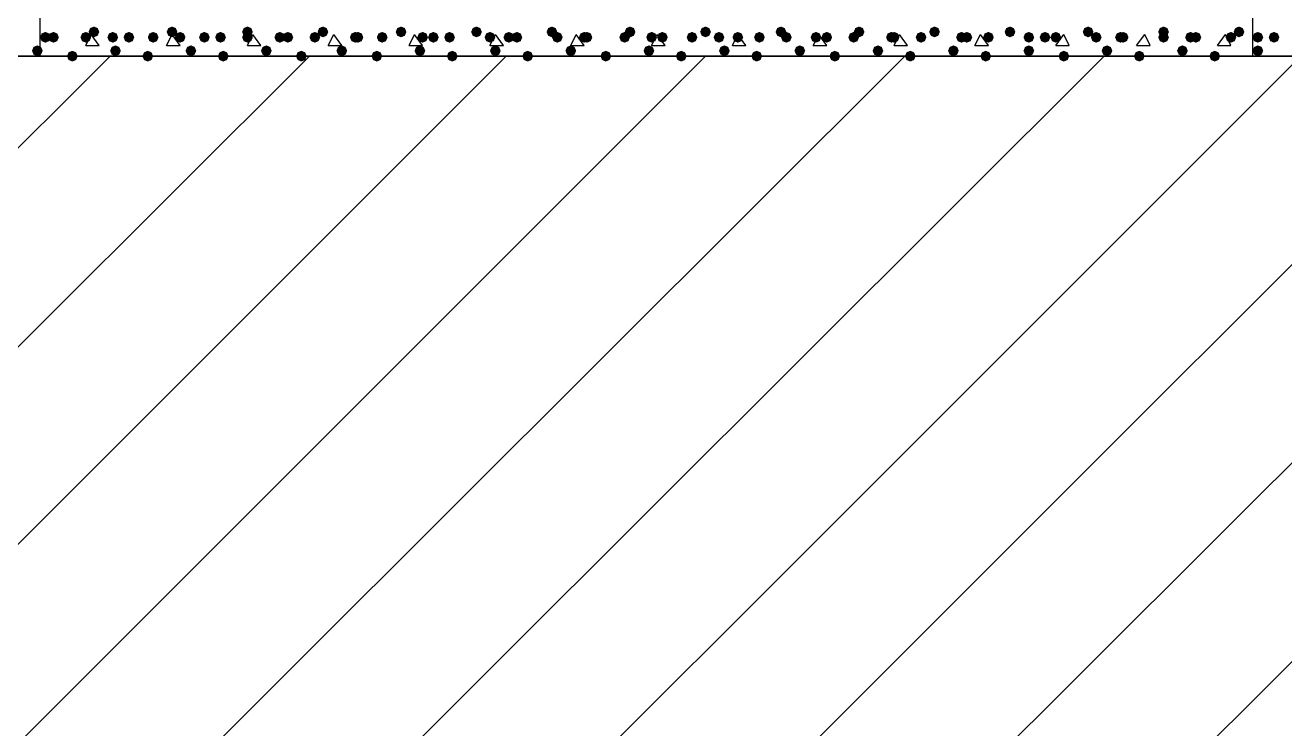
# Model space of a CAD drawing. Header units: millimetres. Extents: x 0 to 420, y 0 to 297.
# Drawn here: x 110.98 to 130.77, y 188.56 to 199.62 of the extents above; entities that cross this region are included whole.
import ezdxf

# ---------------------------------------------------------------- set-up
doc = ezdxf.new("R2010")
doc.units = ezdxf.units.MM
doc.layers.get('0').update_dxf_attribs({"linetype": 'CONTINUOUS'})

msp = doc.modelspace()

# ---------------------------------------------------------------- hatches: boundary and pattern name
at = {"true_color": 0x000008}
for points in [[(111.379, 199.432333), (111.354129, 199.372537), (111.294333, 199.347667), (111.234538, 199.372537), (111.209667, 199.432333), (111.234537, 199.492129), (111.294333, 199.517), (111.354129, 199.492129)], [(111.506, 199.432333), (111.481129, 199.372537), (111.421333, 199.347667), (111.361537, 199.372537), (111.336667, 199.432333), (111.361537, 199.492129), (111.421333, 199.517), (111.481129, 199.492129)], [(112.014, 199.432333), (111.989129, 199.372537), (111.929333, 199.347667), (111.869538, 199.372537), (111.844667, 199.432333), (111.869537, 199.492129), (111.929333, 199.517), (111.989129, 199.492129)], [(112.141, 199.517), (112.116129, 199.457204), (112.056333, 199.432333), (111.996537, 199.457204), (111.971667, 199.517), (111.996537, 199.576796), (112.056333, 199.601667), (112.116129, 199.576796)], [(112.437333, 199.432333), (112.412463, 199.372537), (112.352667, 199.347667), (112.292871, 199.372537), (112.268, 199.432333), (112.292871, 199.492129), (112.352667, 199.517), (112.412462, 199.492129)], [(112.691333, 199.432333), (112.666462, 199.372537), (112.606667, 199.347667), (112.546871, 199.372537), (112.522, 199.432333), (112.546871, 199.492129), (112.606667, 199.517), (112.666462, 199.492129)], [(113.072333, 199.432333), (113.047463, 199.372537), (112.987667, 199.347667), (112.927871, 199.372537), (112.903, 199.432333), (112.927871, 199.492129), (112.987667, 199.517), (113.047462, 199.492129)], [(113.368667, 199.517), (113.343796, 199.457204), (113.284, 199.432333), (113.224204, 199.457204), (113.199333, 199.517), (113.224204, 199.576796), (113.284, 199.601667), (113.343796, 199.576796)], [(113.495667, 199.432333), (113.470796, 199.372537), (113.411, 199.347667), (113.351204, 199.372537), (113.326333, 199.432333), (113.351204, 199.492129), (113.411, 199.517), (113.470796, 199.492129)], [(113.876667, 199.432333), (113.851796, 199.372537), (113.792, 199.347667), (113.732204, 199.372537), (113.707333, 199.432333), (113.732204, 199.492129), (113.792, 199.517), (113.851796, 199.492129)], [(114.130667, 199.432333), (114.105796, 199.372537), (114.046, 199.347667), (113.986204, 199.372537), (113.961333, 199.432333), (113.986204, 199.492129), (114.046, 199.517), (114.105796, 199.492129)], [(114.554, 199.517), (114.529129, 199.457204), (114.469333, 199.432333), (114.409538, 199.457204), (114.384667, 199.517), (114.409537, 199.576796), (114.469333, 199.601667), (114.529129, 199.576796)], [(114.554, 199.432333), (114.529129, 199.372537), (114.469333, 199.347667), (114.409538, 199.372537), (114.384667, 199.432333), (114.409537, 199.492129), (114.469333, 199.517), (114.529129, 199.492129)], [(115.062, 199.432333), (115.037129, 199.372537), (114.977333, 199.347667), (114.917538, 199.372537), (114.892667, 199.432333), (114.917537, 199.492129), (114.977333, 199.517), (115.037129, 199.492129)], [(115.189, 199.432333), (115.164129, 199.372537), (115.104333, 199.347667), (115.044538, 199.372537), (115.019667, 199.432333), (115.044537, 199.492129), (115.104333, 199.517), (115.164129, 199.492129)], [(115.612333, 199.432333), (115.587463, 199.372537), (115.527667, 199.347667), (115.467871, 199.372537), (115.443, 199.432333), (115.467871, 199.492129), (115.527667, 199.517), (115.587462, 199.492129)], [(115.739333, 199.517), (115.714462, 199.457204), (115.654667, 199.432333), (115.594871, 199.457204), (115.57, 199.517), (115.594871, 199.576796), (115.654667, 199.601667), (115.714462, 199.576796)], [(116.247333, 199.432333), (116.222463, 199.372537), (116.162667, 199.347667), (116.102871, 199.372537), (116.078, 199.432333), (116.102871, 199.492129), (116.162667, 199.517), (116.222462, 199.492129)], [(116.289667, 199.432333), (116.264796, 199.372537), (116.205, 199.347667), (116.145204, 199.372537), (116.120333, 199.432333), (116.145204, 199.492129), (116.205, 199.517), (116.264796, 199.492129)], [(116.670667, 199.432333), (116.645796, 199.372537), (116.586, 199.347667), (116.526204, 199.372537), (116.501333, 199.432333), (116.526204, 199.492129), (116.586, 199.517), (116.645796, 199.492129)], [(116.967, 199.517), (116.942129, 199.457204), (116.882333, 199.432333), (116.822538, 199.457204), (116.797667, 199.517), (116.822537, 199.576796), (116.882333, 199.601667), (116.942129, 199.576796)], [(117.305667, 199.432333), (117.280796, 199.372537), (117.221, 199.347667), (117.161204, 199.372537), (117.136333, 199.432333), (117.161204, 199.492129), (117.221, 199.517), (117.280796, 199.492129)], [(117.475, 199.432333), (117.450129, 199.372537), (117.390333, 199.347667), (117.330538, 199.372537), (117.305667, 199.432333), (117.330537, 199.492129), (117.390333, 199.517), (117.450129, 199.492129)], [(117.729, 199.432333), (117.704129, 199.372537), (117.644333, 199.347667), (117.584538, 199.372537), (117.559667, 199.432333), (117.584537, 199.492129), (117.644333, 199.517), (117.704129, 199.492129)], [(118.152333, 199.517), (118.127463, 199.457204), (118.067667, 199.432333), (118.007871, 199.457204), (117.983, 199.517), (118.007871, 199.576796), (118.067667, 199.601667), (118.127462, 199.576796)], [(118.364, 199.432333), (118.339129, 199.372537), (118.279333, 199.347667), (118.219538, 199.372537), (118.194667, 199.432333), (118.219537, 199.492129), (118.279333, 199.517), (118.339129, 199.492129)], [(118.660333, 199.432333), (118.635463, 199.372537), (118.575667, 199.347667), (118.515871, 199.372537), (118.491, 199.432333), (118.515871, 199.492129), (118.575667, 199.517), (118.635462, 199.492129)], [(118.787333, 199.432333), (118.762463, 199.372537), (118.702667, 199.347667), (118.642871, 199.372537), (118.618, 199.432333), (118.642871, 199.492129), (118.702667, 199.517), (118.762462, 199.492129)], [(119.337667, 199.517), (119.312796, 199.457204), (119.253, 199.432333), (119.193204, 199.457204), (119.168333, 199.517), (119.193204, 199.576796), (119.253, 199.601667), (119.312796, 199.576796)], [(119.422333, 199.432333), (119.397463, 199.372537), (119.337667, 199.347667), (119.277871, 199.372537), (119.253, 199.432333), (119.277871, 199.492129), (119.337667, 199.517), (119.397462, 199.492129)], [(119.845667, 199.432333), (119.820796, 199.372537), (119.761, 199.347667), (119.701204, 199.372537), (119.676333, 199.432333), (119.701204, 199.492129), (119.761, 199.517), (119.820796, 199.492129)], [(119.888, 199.432333), (119.863129, 199.372537), (119.803333, 199.347667), (119.743537, 199.372537), (119.718667, 199.432333), (119.743537, 199.492129), (119.803333, 199.517), (119.863129, 199.492129)], [(120.480667, 199.432333), (120.455796, 199.372537), (120.396, 199.347667), (120.336204, 199.372537), (120.311333, 199.432333), (120.336204, 199.492129), (120.396, 199.517), (120.455796, 199.492129)], [(120.565333, 199.517), (120.540463, 199.457204), (120.480667, 199.432333), (120.420871, 199.457204), (120.396, 199.517), (120.420871, 199.576796), (120.480667, 199.601667), (120.540462, 199.576796)], [(120.904, 199.432333), (120.879129, 199.372537), (120.819333, 199.347667), (120.759538, 199.372537), (120.734667, 199.432333), (120.759537, 199.492129), (120.819333, 199.517), (120.879129, 199.492129)], [(121.073333, 199.432333), (121.048463, 199.372537), (120.988667, 199.347667), (120.928871, 199.372537), (120.904, 199.432333), (120.928871, 199.492129), (120.988667, 199.517), (121.048462, 199.492129)], [(121.539, 199.432333), (121.514129, 199.372537), (121.454333, 199.347667), (121.394538, 199.372537), (121.369667, 199.432333), (121.394537, 199.492129), (121.454333, 199.517), (121.514129, 199.492129)], [(121.750667, 199.517), (121.725796, 199.457204), (121.666, 199.432333), (121.606204, 199.457204), (121.581333, 199.517), (121.606204, 199.576796), (121.666, 199.601667), (121.725796, 199.576796)], [(121.962333, 199.432333), (121.937463, 199.372537), (121.877667, 199.347667), (121.817871, 199.372537), (121.793, 199.432333), (121.817871, 199.492129), (121.877667, 199.517), (121.937462, 199.492129)], [(122.258667, 199.432333), (122.233796, 199.372537), (122.174, 199.347667), (122.114204, 199.372537), (122.089333, 199.432333), (122.114204, 199.492129), (122.174, 199.517), (122.233796, 199.492129)], [(122.597333, 199.432333), (122.572463, 199.372537), (122.512667, 199.347667), (122.452871, 199.372537), (122.428, 199.432333), (122.452871, 199.492129), (122.512667, 199.517), (122.572462, 199.492129)], [(122.936, 199.517), (122.911129, 199.457204), (122.851333, 199.432333), (122.791537, 199.457204), (122.766667, 199.517), (122.791537, 199.576796), (122.851333, 199.601667), (122.911129, 199.576796)], [(123.020667, 199.432333), (122.995796, 199.372537), (122.936, 199.347667), (122.876204, 199.372537), (122.851333, 199.432333), (122.876204, 199.492129), (122.936, 199.517), (122.995796, 199.492129)], [(123.486333, 199.432333), (123.461463, 199.372537), (123.401667, 199.347667), (123.341871, 199.372537), (123.317, 199.432333), (123.341871, 199.492129), (123.401667, 199.517), (123.461462, 199.492129)], [(123.655667, 199.432333), (123.630796, 199.372537), (123.571, 199.347667), (123.511204, 199.372537), (123.486333, 199.432333), (123.511204, 199.492129), (123.571, 199.517), (123.630796, 199.492129)], [(124.079, 199.432333), (124.054129, 199.372537), (123.994333, 199.347667), (123.934538, 199.372537), (123.909667, 199.432333), (123.934537, 199.492129), (123.994333, 199.517), (124.054129, 199.492129)], [(124.163667, 199.517), (124.138796, 199.457204), (124.079, 199.432333), (124.019204, 199.457204), (123.994333, 199.517), (124.019204, 199.576796), (124.079, 199.601667), (124.138796, 199.576796)], [(124.671667, 199.432333), (124.646796, 199.372537), (124.587, 199.347667), (124.527204, 199.372537), (124.502333, 199.432333), (124.527204, 199.492129), (124.587, 199.517), (124.646796, 199.492129)], [(124.714, 199.432333), (124.689129, 199.372537), (124.629333, 199.347667), (124.569538, 199.372537), (124.544667, 199.432333), (124.569537, 199.492129), (124.629333, 199.517), (124.689129, 199.492129)], [(125.137333, 199.432333), (125.112463, 199.372537), (125.052667, 199.347667), (124.992871, 199.372537), (124.968, 199.432333), (124.992871, 199.492129), (125.052667, 199.517), (125.112462, 199.492129)], [(125.349, 199.517), (125.324129, 199.457204), (125.264333, 199.432333), (125.204538, 199.457204), (125.179667, 199.517), (125.204537, 199.576796), (125.264333, 199.601667), (125.324129, 199.576796)], [(125.772333, 199.432333), (125.747463, 199.372537), (125.687667, 199.347667), (125.627871, 199.372537), (125.603, 199.432333), (125.627871, 199.492129), (125.687667, 199.517), (125.747462, 199.492129)], [(125.857, 199.432333), (125.832129, 199.372537), (125.772333, 199.347667), (125.712538, 199.372537), (125.687667, 199.432333), (125.712537, 199.492129), (125.772333, 199.517), (125.832129, 199.492129)], [(126.195667, 199.432333), (126.170796, 199.372537), (126.111, 199.347667), (126.051204, 199.372537), (126.026333, 199.432333), (126.051204, 199.492129), (126.111, 199.517), (126.170796, 199.492129)], [(126.534333, 199.517), (126.509462, 199.457204), (126.449667, 199.432333), (126.389871, 199.457204), (126.365, 199.517), (126.389871, 199.576796), (126.449667, 199.601667), (126.509462, 199.576796)], [(126.830667, 199.432333), (126.805796, 199.372537), (126.746, 199.347667), (126.686204, 199.372537), (126.661333, 199.432333), (126.686204, 199.492129), (126.746, 199.517), (126.805796, 199.492129)], [(127.084667, 199.432333), (127.059796, 199.372537), (127, 199.347667), (126.940204, 199.372537), (126.915333, 199.432333), (126.940204, 199.492129), (127, 199.517), (127.059796, 199.492129)], [(127.254, 199.432333), (127.229129, 199.372537), (127.169333, 199.347667), (127.109538, 199.372537), (127.084667, 199.432333), (127.109537, 199.492129), (127.169333, 199.517), (127.229129, 199.492129)], [(127.762, 199.517), (127.737129, 199.457204), (127.677333, 199.432333), (127.617538, 199.457204), (127.592667, 199.517), (127.617537, 199.576796), (127.677333, 199.601667), (127.737129, 199.576796)], [(127.889, 199.432333), (127.864129, 199.372537), (127.804333, 199.347667), (127.744538, 199.372537), (127.719667, 199.432333), (127.744537, 199.492129), (127.804333, 199.517), (127.864129, 199.492129)], [(128.27, 199.432333), (128.245129, 199.372537), (128.185333, 199.347667), (128.125538, 199.372537), (128.100667, 199.432333), (128.125537, 199.492129), (128.185333, 199.517), (128.245129, 199.492129)], [(128.312333, 199.432333), (128.287463, 199.372537), (128.227667, 199.347667), (128.167871, 199.372537), (128.143, 199.432333), (128.167871, 199.492129), (128.227667, 199.517), (128.287462, 199.492129)], [(128.947333, 199.517), (128.922463, 199.457204), (128.862667, 199.432333), (128.802871, 199.457204), (128.778, 199.517), (128.802871, 199.576796), (128.862667, 199.601667), (128.922462, 199.576796)], [(128.947333, 199.432333), (128.922463, 199.372537), (128.862667, 199.347667), (128.802871, 199.372537), (128.778, 199.432333), (128.802871, 199.492129), (128.862667, 199.517), (128.922462, 199.492129)], [(129.370667, 199.432333), (129.345796, 199.372537), (129.286, 199.347667), (129.226204, 199.372537), (129.201333, 199.432333), (129.226204, 199.492129), (129.286, 199.517), (129.345796, 199.492129)], [(129.455333, 199.432333), (129.430463, 199.372537), (129.370667, 199.347667), (129.310871, 199.372537), (129.286, 199.432333), (129.310871, 199.492129), (129.370667, 199.517), (129.430462, 199.492129)], [(130.005667, 199.432333), (129.980796, 199.372537), (129.921, 199.347667), (129.861204, 199.372537), (129.836333, 199.432333), (129.861204, 199.492129), (129.921, 199.517), (129.980796, 199.492129)], [(130.132667, 199.517), (130.107796, 199.457204), (130.048, 199.432333), (129.988204, 199.457204), (129.963333, 199.517), (129.988204, 199.576796), (130.048, 199.601667), (130.107796, 199.576796)], [(112.479667, 199.220667), (112.454796, 199.160871), (112.395, 199.136), (112.335204, 199.160871), (112.310333, 199.220667), (112.335204, 199.280462), (112.395, 199.305333), (112.454796, 199.280463)], [(113.665, 199.220667), (113.640129, 199.160871), (113.580333, 199.136), (113.520538, 199.160871), (113.495667, 199.220667), (113.520537, 199.280462), (113.580333, 199.305333), (113.640129, 199.280463)], [(114.850333, 199.220667), (114.825463, 199.160871), (114.765667, 199.136), (114.705871, 199.160871), (114.681, 199.220667), (114.705871, 199.280462), (114.765667, 199.305333), (114.825462, 199.280463)], [(116.035667, 199.220667), (116.010796, 199.160871), (115.951, 199.136), (115.891204, 199.160871), (115.866333, 199.220667), (115.891204, 199.280462), (115.951, 199.305333), (116.010796, 199.280463)], [(117.263333, 199.220667), (117.238463, 199.160871), (117.178667, 199.136), (117.118871, 199.160871), (117.094, 199.220667), (117.118871, 199.280462), (117.178667, 199.305333), (117.238462, 199.280463)], [(118.448667, 199.220667), (118.423796, 199.160871), (118.364, 199.136), (118.304204, 199.160871), (118.279333, 199.220667), (118.304204, 199.280462), (118.364, 199.305333), (118.423796, 199.280463)], [(119.634, 199.220667), (119.609129, 199.160871), (119.549333, 199.136), (119.489538, 199.160871), (119.464667, 199.220667), (119.489537, 199.280462), (119.549333, 199.305333), (119.609129, 199.280463)], [(120.861667, 199.220667), (120.836796, 199.160871), (120.777, 199.136), (120.717204, 199.160871), (120.692333, 199.220667), (120.717204, 199.280462), (120.777, 199.305333), (120.836796, 199.280463)], [(122.047, 199.220667), (122.022129, 199.160871), (121.962333, 199.136), (121.902538, 199.160871), (121.877667, 199.220667), (121.902537, 199.280462), (121.962333, 199.305333), (122.022129, 199.280463)], [(123.232333, 199.220667), (123.207463, 199.160871), (123.147667, 199.136), (123.087871, 199.160871), (123.063, 199.220667), (123.087871, 199.280462), (123.147667, 199.305333), (123.207462, 199.280463)], [(124.46, 199.220667), (124.435129, 199.160871), (124.375333, 199.136), (124.315538, 199.160871), (124.290667, 199.220667), (124.315537, 199.280462), (124.375333, 199.305333), (124.435129, 199.280463)], [(125.645333, 199.220667), (125.620463, 199.160871), (125.560667, 199.136), (125.500871, 199.160871), (125.476, 199.220667), (125.500871, 199.280462), (125.560667, 199.305333), (125.620462, 199.280463)], [(126.830667, 199.220667), (126.805796, 199.160871), (126.746, 199.136), (126.686204, 199.160871), (126.661333, 199.220667), (126.686204, 199.280462), (126.746, 199.305333), (126.805796, 199.280463)], [(128.058333, 199.220667), (128.033463, 199.160871), (127.973667, 199.136), (127.913871, 199.160871), (127.889, 199.220667), (127.913871, 199.280462), (127.973667, 199.305333), (128.033462, 199.280463)], [(129.243667, 199.220667), (129.218796, 199.160871), (129.159, 199.136), (129.099204, 199.160871), (129.074333, 199.220667), (129.099204, 199.280462), (129.159, 199.305333), (129.218796, 199.280463)], [(111.802333, 199.136), (111.777463, 199.076204), (111.717667, 199.051333), (111.657871, 199.076204), (111.633, 199.136), (111.657871, 199.195796), (111.717667, 199.220667), (111.777462, 199.195796)], [(112.987667, 199.136), (112.962796, 199.076204), (112.903, 199.051333), (112.843204, 199.076204), (112.818333, 199.136), (112.843204, 199.195796), (112.903, 199.220667), (112.962796, 199.195796)], [(114.173, 199.136), (114.148129, 199.076204), (114.088333, 199.051333), (114.028538, 199.076204), (114.003667, 199.136), (114.028537, 199.195796), (114.088333, 199.220667), (114.148129, 199.195796)], [(115.400667, 199.136), (115.375796, 199.076204), (115.316, 199.051333), (115.256204, 199.076204), (115.231333, 199.136), (115.256204, 199.195796), (115.316, 199.220667), (115.375796, 199.195796)], [(116.586, 199.136), (116.561129, 199.076204), (116.501333, 199.051333), (116.441537, 199.076204), (116.416667, 199.136), (116.441537, 199.195796), (116.501333, 199.220667), (116.561129, 199.195796)], [(117.771333, 199.136), (117.746462, 199.076204), (117.686667, 199.051333), (117.626871, 199.076204), (117.602, 199.136), (117.626871, 199.195796), (117.686667, 199.220667), (117.746462, 199.195796)], [(118.956667, 199.136), (118.931796, 199.076204), (118.872, 199.051333), (118.812204, 199.076204), (118.787333, 199.136), (118.812204, 199.195796), (118.872, 199.220667), (118.931796, 199.195796)], [(120.184333, 199.136), (120.159462, 199.076204), (120.099667, 199.051333), (120.039871, 199.076204), (120.015, 199.136), (120.039871, 199.195796), (120.099667, 199.220667), (120.159462, 199.195796)], [(121.369667, 199.136), (121.344796, 199.076204), (121.285, 199.051333), (121.225204, 199.076204), (121.200333, 199.136), (121.225204, 199.195796), (121.285, 199.220667), (121.344796, 199.195796)], [(122.555, 199.136), (122.530129, 199.076204), (122.470333, 199.051333), (122.410538, 199.076204), (122.385667, 199.136), (122.410537, 199.195796), (122.470333, 199.220667), (122.530129, 199.195796)], [(123.782667, 199.136), (123.757796, 199.076204), (123.698, 199.051333), (123.638204, 199.076204), (123.613333, 199.136), (123.638204, 199.195796), (123.698, 199.220667), (123.757796, 199.195796)], [(124.968, 199.136), (124.943129, 199.076204), (124.883333, 199.051333), (124.823537, 199.076204), (124.798667, 199.136), (124.823537, 199.195796), (124.883333, 199.220667), (124.943129, 199.195796)], [(126.153333, 199.136), (126.128463, 199.076204), (126.068667, 199.051333), (126.008871, 199.076204), (125.984, 199.136), (126.008871, 199.195796), (126.068667, 199.220667), (126.128462, 199.195796)], [(127.381, 199.136), (127.356129, 199.076204), (127.296333, 199.051333), (127.236537, 199.076204), (127.211667, 199.136), (127.236537, 199.195796), (127.296333, 199.220667), (127.356129, 199.195796)], [(128.566333, 199.136), (128.541462, 199.076204), (128.481667, 199.051333), (128.421871, 199.076204), (128.397, 199.136), (128.421871, 199.195796), (128.481667, 199.220667), (128.541462, 199.195796)], [(129.751667, 199.136), (129.726796, 199.076204), (129.667, 199.051333), (129.607204, 199.076204), (129.582333, 199.136), (129.607204, 199.195796), (129.667, 199.220667), (129.726796, 199.195796)]]:
    msp.add_hatch(color=0, dxfattribs=at).paths.add_polyline_path(points, flags=0)
at = {"true_color": 0x000007}
for points in [[(130.429, 199.432333), (130.404129, 199.372537), (130.344333, 199.347667), (130.284538, 199.372537), (130.259667, 199.432333), (130.284537, 199.492129), (130.344333, 199.517), (130.404129, 199.492129)], [(130.683, 199.432333), (130.658129, 199.372537), (130.598333, 199.347667), (130.538537, 199.372537), (130.513667, 199.432333), (130.538537, 199.492129), (130.598333, 199.517), (130.658129, 199.492129)], [(111.252, 199.220667), (111.227129, 199.160871), (111.167333, 199.136), (111.107538, 199.160871), (111.082667, 199.220667), (111.107537, 199.280462), (111.167333, 199.305333), (111.227129, 199.280463)], [(130.429, 199.220667), (130.404129, 199.160871), (130.344333, 199.136), (130.284538, 199.160871), (130.259667, 199.220667), (130.284537, 199.280462), (130.344333, 199.305333), (130.404129, 199.280463)]]:
    msp.add_hatch(color=0, dxfattribs=at).paths.add_polyline_path(points, flags=0)

# ---------------------------------------------------------------- linework, layer by layer
at = {"color": 0, "true_color": 0x0000fd}
msp.add_lwpolyline([(33.528, 180.086), (377.486333, 180.086), (377.486333, 199.136), (215.053333, 199.136), (215.053333, 220.345), (195.961, 220.345), (195.961, 199.136), (33.528, 199.136)], close=True, dxfattribs=at)
at = {"color": 0, "true_color": 0x000007}
for points in [[(33.528002, 199.135999), (195.961001, 199.135999), (195.961001, 220.344999), (215.053334, 220.344999), (215.053334, 199.135999), (377.486334, 199.135999), (377.486334, 180.085999), (33.528002, 180.085999)], [(109.093, 201.252667), (109.093, 199.136), (111.209667, 199.136), (111.209667, 201.252667)], [(130.259667, 201.252667), (130.259667, 199.136), (132.376333, 199.136), (132.376333, 201.252667)]]:
    msp.add_lwpolyline(points, close=True, dxfattribs=at)
at = {"color": 0, "true_color": 0x000008}
for points in [[(111.929333, 199.305333), (112.014, 199.474667)], [(111.929333, 199.305333), (112.141, 199.305333)], [(112.141, 199.305333), (112.014, 199.474667)], [(113.199333, 199.305333), (113.284, 199.474667)], [(113.199333, 199.305333), (113.411, 199.305333)], [(113.411, 199.305333), (113.284, 199.474667)], [(114.469333, 199.305333), (114.554, 199.474667)], [(114.469333, 199.305333), (114.681, 199.305333)], [(114.681, 199.305333), (114.554, 199.474667)], [(115.739333, 199.305333), (115.824, 199.474667)], [(115.739333, 199.305333), (115.951, 199.305333)], [(115.951, 199.305333), (115.824, 199.474667)], [(117.009333, 199.305333), (117.094, 199.474667)], [(117.009333, 199.305333), (117.221, 199.305333)], [(117.221, 199.305333), (117.094, 199.474667)], [(118.279333, 199.305333), (118.364, 199.474667)], [(118.279333, 199.305333), (118.491, 199.305333)], [(118.491, 199.305333), (118.364, 199.474667)], [(119.549333, 199.305333), (119.634, 199.474667)], [(119.549333, 199.305333), (119.761, 199.305333)], [(119.761, 199.305333), (119.634, 199.474667)], [(120.819333, 199.305333), (120.904, 199.474667)], [(120.819333, 199.305333), (121.031, 199.305333)], [(121.031, 199.305333), (120.904, 199.474667)], [(122.089333, 199.305333), (122.174, 199.474667)], [(122.089333, 199.305333), (122.301, 199.305333)], [(122.301, 199.305333), (122.174, 199.474667)], [(123.359333, 199.305333), (123.444, 199.474667)], [(123.359333, 199.305333), (123.571, 199.305333)], [(123.571, 199.305333), (123.444, 199.474667)], [(124.629333, 199.305333), (124.714, 199.474667)], [(124.629333, 199.305333), (124.841, 199.305333)], [(124.841, 199.305333), (124.714, 199.474667)], [(125.899333, 199.305333), (125.984, 199.474667)], [(125.899333, 199.305333), (126.111, 199.305333)], [(126.111, 199.305333), (125.984, 199.474667)], [(127.169333, 199.305333), (127.296333, 199.474667)], [(127.169333, 199.305333), (127.381, 199.305333)], [(127.381, 199.305333), (127.296333, 199.474667)], [(128.439333, 199.305333), (128.566333, 199.474667)], [(128.439333, 199.305333), (128.651, 199.305333)], [(128.651, 199.305333), (128.566333, 199.474667)], [(129.709333, 199.305333), (129.836333, 199.474667)], [(129.709333, 199.305333), (129.921, 199.305333)], [(129.921, 199.305333), (129.836333, 199.474667)]]:
    msp.add_lwpolyline(points, dxfattribs=at)
at = {"color": 0, "true_color": 0x000002}
for points in [[(93.218, 180.086), (112.310333, 199.136)], [(96.350667, 180.086), (115.443, 199.136)], [(99.483333, 180.086), (118.533333, 199.136)], [(102.616, 180.086), (121.666, 199.136)], [(105.706333, 180.086), (124.798667, 199.136)], [(108.839, 180.086), (127.931333, 199.136)], [(111.971667, 180.086), (131.021667, 199.136)], [(115.104333, 180.086), (134.154333, 199.136)], [(118.194667, 180.086), (137.287, 199.136)], [(121.327333, 180.086), (140.419667, 199.136)]]:
    msp.add_lwpolyline(points, dxfattribs=at)
at = {"color": 0, "true_color": 0x000007}
msp.add_lwpolyline([(111.209667, 199.136), (130.259667, 199.136)], dxfattribs=at)

doc.saveas('drawing.dxf')
